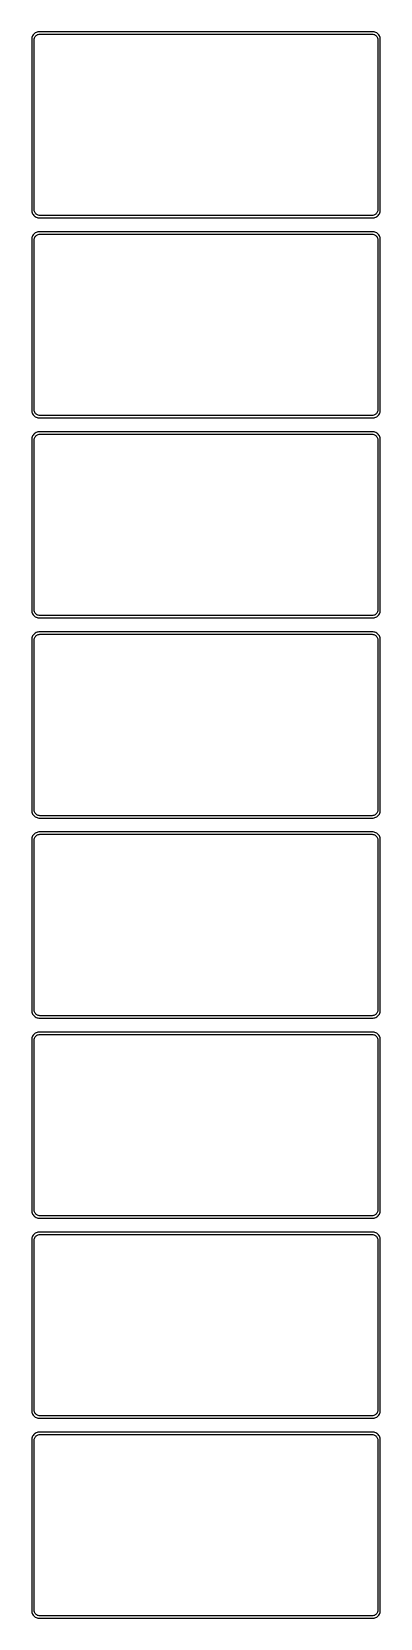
# Model space of a CAD drawing. Header units: metres. Extents: x -112 to 112, y 1875 to 3801.
# Drawn here: x -112 to 112, y 2778 to 3801 of the extents above; entities that cross this region are included whole.
import ezdxf

# ---------------------------------------------------------------- set-up
doc = ezdxf.new("R2010")
doc.units = ezdxf.units.M

msp = doc.modelspace()

# ---------------------------------------------------------------- linework, layer by layer
for p, q in [((-112.461, 3796.63), (-112.5, 3796)), ((-112.5, 3796), (-112.5, 3686)), ((-112.343, 3797.24), (-112.461, 3796.63)), ((-112.149, 3797.84), (-112.343, 3797.24)), ((-111.882, 3798.41), (-112.149, 3797.84)), ((-111.545, 3798.94), (-111.882, 3798.41)), ((-111.145, 3799.42), (-111.545, 3798.94)), ((-110.687, 3799.85), (-111.145, 3799.42)), ((-111, 3795.5), (-110.968, 3796)), ((-111, 3686.5), (-111, 3795.5)), ((-110.968, 3796), (-110.874, 3796.49)), ((-110.874, 3796.49), (-110.719, 3796.97)), ((-110.719, 3796.97), (-110.505, 3797.43)), ((-110.179, 3800.22), (-110.687, 3799.85)), ((-110.505, 3797.43), (-110.236, 3797.85)), ((-110.236, 3797.85), (-109.916, 3798.24)), ((-109.629, 3800.52), (-110.179, 3800.22)), ((-109.916, 3798.24), (-109.55, 3798.58)), ((-109.045, 3800.76), (-109.629, 3800.52)), ((-109.55, 3798.58), (-109.143, 3798.88)), ((-109.143, 3798.88), (-108.703, 3799.12)), ((-108.437, 3800.91), (-109.045, 3800.76)), ((-108.703, 3799.12), (-108.236, 3799.3)), ((-107.814, 3800.99), (-108.437, 3800.91)), ((-108.236, 3799.3), (-107.75, 3799.43)), ((107.814, 3800.99), (-107.814, 3800.99)), ((-107.75, 3799.43), (-107.251, 3799.49)), ((-107.251, 3799.49), (107.251, 3799.49)), ((107.251, 3799.49), (107.75, 3799.43)), ((107.75, 3799.43), (108.236, 3799.3)), ((108.437, 3800.91), (107.814, 3800.99)), ((108.236, 3799.3), (108.703, 3799.12)), ((109.045, 3800.76), (108.437, 3800.91)), ((108.703, 3799.12), (109.143, 3798.88)), ((109.629, 3800.52), (109.045, 3800.76)), ((109.143, 3798.88), (109.55, 3798.58)), ((109.55, 3798.58), (109.916, 3798.24)), ((110.179, 3800.22), (109.629, 3800.52)), ((109.916, 3798.24), (110.236, 3797.85)), ((110.687, 3799.85), (110.179, 3800.22)), ((110.236, 3797.85), (110.505, 3797.43)), ((110.505, 3797.43), (110.719, 3796.97)), ((111.145, 3799.42), (110.687, 3799.85)), ((110.719, 3796.97), (110.874, 3796.49)), ((110.874, 3796.49), (110.968, 3796)), ((110.968, 3796), (111, 3795.5)), ((111, 3795.5), (111, 3686.5)), ((111.545, 3798.94), (111.145, 3799.42)), ((111.882, 3798.41), (111.545, 3798.94)), ((112.149, 3797.84), (111.882, 3798.41)), ((112.343, 3797.24), (112.149, 3797.84)), ((112.461, 3796.63), (112.343, 3797.24)), ((112.5, 3796), (112.461, 3796.63)), ((112.5, 3686), (112.5, 3796)), ((-112.5, 3686), (-112.461, 3685.37)), ((-112.461, 3685.37), (-112.343, 3684.76)), ((-112.343, 3684.76), (-112.149, 3684.16)), ((-112.149, 3684.16), (-111.882, 3683.59)), ((-111.882, 3683.59), (-111.545, 3683.06)), ((-111.545, 3683.06), (-111.145, 3682.58)), ((-110.968, 3686), (-111, 3686.5)), ((-110.874, 3685.51), (-110.968, 3686)), ((-110.719, 3685.03), (-110.874, 3685.51)), ((-110.505, 3684.57), (-110.719, 3685.03)), ((-110.236, 3684.15), (-110.505, 3684.57)), ((-109.916, 3683.76), (-110.236, 3684.15)), ((-109.55, 3683.42), (-109.916, 3683.76)), ((-109.143, 3683.12), (-109.55, 3683.42)), ((-108.703, 3682.88), (-109.143, 3683.12)), ((-108.236, 3682.7), (-108.703, 3682.88)), ((108.703, 3682.88), (108.236, 3682.7)), ((109.143, 3683.12), (108.703, 3682.88)), ((109.55, 3683.42), (109.143, 3683.12)), ((109.916, 3683.76), (109.55, 3683.42)), ((110.236, 3684.15), (109.916, 3683.76)), ((110.505, 3684.57), (110.236, 3684.15)), ((110.719, 3685.03), (110.505, 3684.57)), ((110.874, 3685.51), (110.719, 3685.03)), ((110.968, 3686), (110.874, 3685.51)), ((111, 3686.5), (110.968, 3686)), ((111.145, 3682.58), (111.545, 3683.06)), ((111.545, 3683.06), (111.882, 3683.59)), ((111.882, 3683.59), (112.149, 3684.16)), ((112.149, 3684.16), (112.343, 3684.76)), ((112.343, 3684.76), (112.461, 3685.37)), ((112.461, 3685.37), (112.5, 3686)), ((-111.145, 3682.58), (-110.687, 3682.15)), ((-110.687, 3682.15), (-110.179, 3681.78)), ((-110.179, 3681.78), (-109.629, 3681.48)), ((-109.629, 3681.48), (-109.045, 3681.24)), ((-109.045, 3681.24), (-108.437, 3681.09)), ((-108.437, 3681.09), (-107.814, 3681.01)), ((-107.75, 3682.57), (-108.236, 3682.7)), ((-107.814, 3681.01), (107.814, 3681.01)), ((-107.251, 3682.51), (-107.75, 3682.57)), ((107.251, 3682.51), (-107.251, 3682.51)), ((107.75, 3682.57), (107.251, 3682.51)), ((108.236, 3682.7), (107.75, 3682.57)), ((107.814, 3681.01), (108.437, 3681.09)), ((108.437, 3681.09), (109.045, 3681.24)), ((109.045, 3681.24), (109.629, 3681.48)), ((109.629, 3681.48), (110.179, 3681.78)), ((110.179, 3681.78), (110.687, 3682.15)), ((110.687, 3682.15), (111.145, 3682.58)), ((-112.461, 3667.63), (-112.5, 3667)), ((-112.5, 3667), (-112.5, 3557)), ((-112.343, 3668.24), (-112.461, 3667.63)), ((-112.149, 3668.84), (-112.343, 3668.24)), ((-111.882, 3669.41), (-112.149, 3668.84)), ((-111.545, 3669.94), (-111.882, 3669.41)), ((-111.145, 3670.42), (-111.545, 3669.94)), ((-110.687, 3670.85), (-111.145, 3670.42)), ((-111, 3666.5), (-110.968, 3667)), ((-111, 3557.5), (-111, 3666.5)), ((-110.968, 3667), (-110.874, 3667.49)), ((-110.874, 3667.49), (-110.719, 3667.97)), ((-110.719, 3667.97), (-110.505, 3668.43)), ((-110.179, 3671.22), (-110.687, 3670.85)), ((-110.505, 3668.43), (-110.236, 3668.85)), ((-110.236, 3668.85), (-109.916, 3669.24)), ((-109.629, 3671.52), (-110.179, 3671.22)), ((-109.916, 3669.24), (-109.55, 3669.58)), ((-109.045, 3671.76), (-109.629, 3671.52)), ((-109.55, 3669.58), (-109.143, 3669.88)), ((-109.143, 3669.88), (-108.703, 3670.12)), ((-108.437, 3671.91), (-109.045, 3671.76)), ((-108.703, 3670.12), (-108.236, 3670.3)), ((-107.814, 3671.99), (-108.437, 3671.91)), ((-108.236, 3670.3), (-107.75, 3670.43)), ((107.814, 3671.99), (-107.814, 3671.99)), ((-107.75, 3670.43), (-107.251, 3670.49)), ((-107.251, 3670.49), (107.251, 3670.49)), ((107.251, 3670.49), (107.75, 3670.43)), ((107.75, 3670.43), (108.236, 3670.3)), ((108.437, 3671.91), (107.814, 3671.99)), ((108.236, 3670.3), (108.703, 3670.12)), ((109.045, 3671.76), (108.437, 3671.91)), ((108.703, 3670.12), (109.143, 3669.88)), ((109.629, 3671.52), (109.045, 3671.76)), ((109.143, 3669.88), (109.55, 3669.58)), ((109.55, 3669.58), (109.916, 3669.24)), ((110.179, 3671.22), (109.629, 3671.52)), ((109.916, 3669.24), (110.236, 3668.85)), ((110.687, 3670.85), (110.179, 3671.22)), ((110.236, 3668.85), (110.505, 3668.43)), ((110.505, 3668.43), (110.719, 3667.97)), ((111.145, 3670.42), (110.687, 3670.85)), ((110.719, 3667.97), (110.874, 3667.49)), ((110.874, 3667.49), (110.968, 3667)), ((110.968, 3667), (111, 3666.5)), ((111, 3666.5), (111, 3557.5)), ((111.545, 3669.94), (111.145, 3670.42)), ((111.882, 3669.41), (111.545, 3669.94)), ((112.149, 3668.84), (111.882, 3669.41)), ((112.343, 3668.24), (112.149, 3668.84)), ((112.461, 3667.63), (112.343, 3668.24)), ((112.5, 3667), (112.461, 3667.63)), ((112.5, 3557), (112.5, 3667)), ((-112.5, 3557), (-112.461, 3556.37)), ((-112.461, 3556.37), (-112.343, 3555.76)), ((-112.343, 3555.76), (-112.149, 3555.16)), ((-112.149, 3555.16), (-111.882, 3554.59)), ((-111.882, 3554.59), (-111.545, 3554.06)), ((-111.545, 3554.06), (-111.145, 3553.58)), ((-111.145, 3553.58), (-110.687, 3553.15)), ((-110.968, 3557), (-111, 3557.5)), ((-110.874, 3556.51), (-110.968, 3557)), ((-110.719, 3556.03), (-110.874, 3556.51)), ((-110.505, 3555.57), (-110.719, 3556.03)), ((-110.687, 3553.15), (-110.179, 3552.78)), ((-110.236, 3555.15), (-110.505, 3555.57)), ((-109.916, 3554.76), (-110.236, 3555.15)), ((-110.179, 3552.78), (-109.629, 3552.48)), ((-109.55, 3554.42), (-109.916, 3554.76)), ((-109.629, 3552.48), (-109.045, 3552.24)), ((-109.143, 3554.12), (-109.55, 3554.42)), ((-108.703, 3553.88), (-109.143, 3554.12)), ((-109.045, 3552.24), (-108.437, 3552.09)), ((-108.236, 3553.7), (-108.703, 3553.88)), ((-108.437, 3552.09), (-107.814, 3552.01)), ((-107.75, 3553.57), (-108.236, 3553.7)), ((-107.814, 3552.01), (107.814, 3552.01)), ((-107.251, 3553.51), (-107.75, 3553.57)), ((107.251, 3553.51), (-107.251, 3553.51)), ((107.75, 3553.57), (107.251, 3553.51)), ((108.236, 3553.7), (107.75, 3553.57)), ((107.814, 3552.01), (108.437, 3552.09)), ((108.703, 3553.88), (108.236, 3553.7)), ((108.437, 3552.09), (109.045, 3552.24)), ((109.143, 3554.12), (108.703, 3553.88)), ((109.045, 3552.24), (109.629, 3552.48)), ((109.55, 3554.42), (109.143, 3554.12)), ((109.916, 3554.76), (109.55, 3554.42)), ((109.629, 3552.48), (110.179, 3552.78)), ((110.236, 3555.15), (109.916, 3554.76)), ((110.179, 3552.78), (110.687, 3553.15)), ((110.505, 3555.57), (110.236, 3555.15)), ((110.719, 3556.03), (110.505, 3555.57)), ((110.687, 3553.15), (111.145, 3553.58)), ((110.874, 3556.51), (110.719, 3556.03)), ((110.968, 3557), (110.874, 3556.51)), ((111, 3557.5), (110.968, 3557)), ((111.145, 3553.58), (111.545, 3554.06)), ((111.545, 3554.06), (111.882, 3554.59)), ((111.882, 3554.59), (112.149, 3555.16)), ((112.149, 3555.16), (112.343, 3555.76)), ((112.343, 3555.76), (112.461, 3556.37)), ((112.461, 3556.37), (112.5, 3557)), ((-112.149, 3539.84), (-112.343, 3539.24)), ((-111.882, 3540.41), (-112.149, 3539.84)), ((-111.545, 3540.94), (-111.882, 3540.41)), ((-111.145, 3541.42), (-111.545, 3540.94)), ((-110.687, 3541.85), (-111.145, 3541.42)), ((-110.179, 3542.22), (-110.687, 3541.85)), ((-110.505, 3539.43), (-110.236, 3539.85)), ((-110.236, 3539.85), (-109.916, 3540.24)), ((-109.629, 3542.52), (-110.179, 3542.22)), ((-109.916, 3540.24), (-109.55, 3540.58)), ((-109.045, 3542.76), (-109.629, 3542.52)), ((-109.55, 3540.58), (-109.143, 3540.88)), ((-109.143, 3540.88), (-108.703, 3541.12)), ((-108.437, 3542.91), (-109.045, 3542.76)), ((-108.703, 3541.12), (-108.236, 3541.3)), ((-107.814, 3542.99), (-108.437, 3542.91)), ((-108.236, 3541.3), (-107.75, 3541.43)), ((107.814, 3542.99), (-107.814, 3542.99)), ((-107.75, 3541.43), (-107.251, 3541.49)), ((-107.251, 3541.49), (107.251, 3541.49)), ((107.251, 3541.49), (107.75, 3541.43)), ((107.75, 3541.43), (108.236, 3541.3)), ((108.437, 3542.91), (107.814, 3542.99)), ((108.236, 3541.3), (108.703, 3541.12)), ((109.045, 3542.76), (108.437, 3542.91)), ((108.703, 3541.12), (109.143, 3540.88)), ((109.629, 3542.52), (109.045, 3542.76)), ((109.143, 3540.88), (109.55, 3540.58)), ((109.55, 3540.58), (109.916, 3540.24)), ((110.179, 3542.22), (109.629, 3542.52)), ((109.916, 3540.24), (110.236, 3539.85)), ((110.687, 3541.85), (110.179, 3542.22)), ((110.236, 3539.85), (110.505, 3539.43)), ((111.145, 3541.42), (110.687, 3541.85)), ((111.545, 3540.94), (111.145, 3541.42)), ((111.882, 3540.41), (111.545, 3540.94)), ((112.149, 3539.84), (111.882, 3540.41)), ((112.343, 3539.24), (112.149, 3539.84)), ((-112.461, 3538.63), (-112.5, 3538)), ((-112.5, 3538), (-112.5, 3428)), ((-112.343, 3539.24), (-112.461, 3538.63)), ((-111, 3537.5), (-110.968, 3538)), ((-111, 3428.5), (-111, 3537.5)), ((-110.968, 3538), (-110.874, 3538.49)), ((-110.874, 3538.49), (-110.719, 3538.97)), ((-110.719, 3538.97), (-110.505, 3539.43)), ((110.505, 3539.43), (110.719, 3538.97)), ((110.719, 3538.97), (110.874, 3538.49)), ((110.874, 3538.49), (110.968, 3538)), ((110.968, 3538), (111, 3537.5)), ((111, 3537.5), (111, 3428.5)), ((112.461, 3538.63), (112.343, 3539.24)), ((112.5, 3538), (112.461, 3538.63)), ((112.5, 3428), (112.5, 3538)), ((-112.5, 3428), (-112.461, 3427.37)), ((-112.461, 3427.37), (-112.343, 3426.76)), ((-110.968, 3428), (-111, 3428.5)), ((-110.874, 3427.51), (-110.968, 3428)), ((-110.719, 3427.03), (-110.874, 3427.51)), ((-110.505, 3426.57), (-110.719, 3427.03)), ((110.719, 3427.03), (110.505, 3426.57)), ((110.874, 3427.51), (110.719, 3427.03)), ((110.968, 3428), (110.874, 3427.51)), ((111, 3428.5), (110.968, 3428)), ((112.343, 3426.76), (112.461, 3427.37)), ((112.461, 3427.37), (112.5, 3428)), ((-112.343, 3426.76), (-112.149, 3426.16)), ((-112.149, 3426.16), (-111.882, 3425.59)), ((-111.882, 3425.59), (-111.545, 3425.06)), ((-111.545, 3425.06), (-111.145, 3424.58)), ((-111.145, 3424.58), (-110.687, 3424.15)), ((-110.687, 3424.15), (-110.179, 3423.78)), ((-110.236, 3426.15), (-110.505, 3426.57)), ((-109.916, 3425.76), (-110.236, 3426.15)), ((-110.179, 3423.78), (-109.629, 3423.48)), ((-109.55, 3425.42), (-109.916, 3425.76)), ((-109.629, 3423.48), (-109.045, 3423.24)), ((-109.143, 3425.12), (-109.55, 3425.42)), ((-108.703, 3424.88), (-109.143, 3425.12)), ((-109.045, 3423.24), (-108.437, 3423.09)), ((-108.236, 3424.7), (-108.703, 3424.88)), ((-108.437, 3423.09), (-107.814, 3423.01)), ((-107.75, 3424.57), (-108.236, 3424.7)), ((-107.814, 3423.01), (107.814, 3423.01)), ((-107.251, 3424.51), (-107.75, 3424.57)), ((107.251, 3424.51), (-107.251, 3424.51)), ((107.75, 3424.57), (107.251, 3424.51)), ((108.236, 3424.7), (107.75, 3424.57)), ((107.814, 3423.01), (108.437, 3423.09)), ((108.703, 3424.88), (108.236, 3424.7)), ((108.437, 3423.09), (109.045, 3423.24)), ((109.143, 3425.12), (108.703, 3424.88)), ((109.045, 3423.24), (109.629, 3423.48)), ((109.55, 3425.42), (109.143, 3425.12)), ((109.916, 3425.76), (109.55, 3425.42)), ((109.629, 3423.48), (110.179, 3423.78)), ((110.236, 3426.15), (109.916, 3425.76)), ((110.179, 3423.78), (110.687, 3424.15)), ((110.505, 3426.57), (110.236, 3426.15)), ((110.687, 3424.15), (111.145, 3424.58)), ((111.145, 3424.58), (111.545, 3425.06)), ((111.545, 3425.06), (111.882, 3425.59)), ((111.882, 3425.59), (112.149, 3426.16)), ((112.149, 3426.16), (112.343, 3426.76)), ((-112.461, 3409.63), (-112.5, 3409)), ((-112.5, 3409), (-112.5, 3299)), ((-112.343, 3410.24), (-112.461, 3409.63)), ((-112.149, 3410.84), (-112.343, 3410.24)), ((-111.882, 3411.41), (-112.149, 3410.84)), ((-111.545, 3411.94), (-111.882, 3411.41)), ((-111.145, 3412.42), (-111.545, 3411.94)), ((-110.687, 3412.85), (-111.145, 3412.42)), ((-111, 3408.5), (-110.968, 3409)), ((-111, 3299.5), (-111, 3408.5)), ((-110.968, 3409), (-110.874, 3409.49)), ((-110.874, 3409.49), (-110.719, 3409.97)), ((-110.719, 3409.97), (-110.505, 3410.43)), ((-110.179, 3413.22), (-110.687, 3412.85)), ((-110.505, 3410.43), (-110.236, 3410.85)), ((-110.236, 3410.85), (-109.916, 3411.24)), ((-109.629, 3413.52), (-110.179, 3413.22)), ((-109.916, 3411.24), (-109.55, 3411.58)), ((-109.045, 3413.76), (-109.629, 3413.52)), ((-109.55, 3411.58), (-109.143, 3411.88)), ((-109.143, 3411.88), (-108.703, 3412.12)), ((-108.437, 3413.91), (-109.045, 3413.76)), ((-108.703, 3412.12), (-108.236, 3412.3)), ((-107.814, 3413.99), (-108.437, 3413.91)), ((-108.236, 3412.3), (-107.75, 3412.43)), ((107.814, 3413.99), (-107.814, 3413.99)), ((-107.75, 3412.43), (-107.251, 3412.49)), ((-107.251, 3412.49), (107.251, 3412.49)), ((107.251, 3412.49), (107.75, 3412.43)), ((107.75, 3412.43), (108.236, 3412.3)), ((108.437, 3413.91), (107.814, 3413.99)), ((108.236, 3412.3), (108.703, 3412.12)), ((109.045, 3413.76), (108.437, 3413.91)), ((108.703, 3412.12), (109.143, 3411.88)), ((109.629, 3413.52), (109.045, 3413.76)), ((109.143, 3411.88), (109.55, 3411.58)), ((109.55, 3411.58), (109.916, 3411.24)), ((110.179, 3413.22), (109.629, 3413.52)), ((109.916, 3411.24), (110.236, 3410.85)), ((110.687, 3412.85), (110.179, 3413.22)), ((110.236, 3410.85), (110.505, 3410.43)), ((110.505, 3410.43), (110.719, 3409.97)), ((111.145, 3412.42), (110.687, 3412.85)), ((110.719, 3409.97), (110.874, 3409.49)), ((110.874, 3409.49), (110.968, 3409)), ((110.968, 3409), (111, 3408.5)), ((111, 3408.5), (111, 3299.5)), ((111.545, 3411.94), (111.145, 3412.42)), ((111.882, 3411.41), (111.545, 3411.94)), ((112.149, 3410.84), (111.882, 3411.41)), ((112.343, 3410.24), (112.149, 3410.84)), ((112.461, 3409.63), (112.343, 3410.24)), ((112.5, 3409), (112.461, 3409.63)), ((112.5, 3299), (112.5, 3409)), ((-112.5, 3299), (-112.461, 3298.37)), ((-112.461, 3298.37), (-112.343, 3297.76)), ((-112.343, 3297.76), (-112.149, 3297.16)), ((-112.149, 3297.16), (-111.882, 3296.59)), ((-111.882, 3296.59), (-111.545, 3296.06)), ((-111.545, 3296.06), (-111.145, 3295.58)), ((-111.145, 3295.58), (-110.687, 3295.15)), ((-110.968, 3299), (-111, 3299.5)), ((-110.874, 3298.51), (-110.968, 3299)), ((-110.719, 3298.03), (-110.874, 3298.51)), ((-110.505, 3297.57), (-110.719, 3298.03)), ((-110.687, 3295.15), (-110.179, 3294.78)), ((-110.236, 3297.15), (-110.505, 3297.57)), ((-109.916, 3296.76), (-110.236, 3297.15)), ((-110.179, 3294.78), (-109.629, 3294.48)), ((-109.55, 3296.42), (-109.916, 3296.76)), ((-109.629, 3294.48), (-109.045, 3294.24)), ((-109.143, 3296.12), (-109.55, 3296.42)), ((-108.703, 3295.88), (-109.143, 3296.12)), ((-109.045, 3294.24), (-108.437, 3294.09)), ((-108.236, 3295.7), (-108.703, 3295.88)), ((-108.437, 3294.09), (-107.814, 3294.01)), ((-107.75, 3295.57), (-108.236, 3295.7)), ((-107.814, 3294.01), (107.814, 3294.01)), ((-107.251, 3295.51), (-107.75, 3295.57)), ((107.251, 3295.51), (-107.251, 3295.51)), ((107.75, 3295.57), (107.251, 3295.51)), ((108.236, 3295.7), (107.75, 3295.57)), ((107.814, 3294.01), (108.437, 3294.09)), ((108.703, 3295.88), (108.236, 3295.7)), ((108.437, 3294.09), (109.045, 3294.24)), ((109.143, 3296.12), (108.703, 3295.88)), ((109.045, 3294.24), (109.629, 3294.48)), ((109.55, 3296.42), (109.143, 3296.12)), ((109.916, 3296.76), (109.55, 3296.42)), ((109.629, 3294.48), (110.179, 3294.78)), ((110.236, 3297.15), (109.916, 3296.76)), ((110.179, 3294.78), (110.687, 3295.15)), ((110.505, 3297.57), (110.236, 3297.15)), ((110.719, 3298.03), (110.505, 3297.57)), ((110.687, 3295.15), (111.145, 3295.58)), ((110.874, 3298.51), (110.719, 3298.03)), ((110.968, 3299), (110.874, 3298.51)), ((111, 3299.5), (110.968, 3299)), ((111.145, 3295.58), (111.545, 3296.06)), ((111.545, 3296.06), (111.882, 3296.59)), ((111.882, 3296.59), (112.149, 3297.16)), ((112.149, 3297.16), (112.343, 3297.76)), ((112.343, 3297.76), (112.461, 3298.37)), ((112.461, 3298.37), (112.5, 3299)), ((-110.687, 3283.85), (-111.145, 3283.42)), ((-110.179, 3284.22), (-110.687, 3283.85)), ((-109.629, 3284.52), (-110.179, 3284.22)), ((-109.045, 3284.76), (-109.629, 3284.52)), ((-108.437, 3284.91), (-109.045, 3284.76)), ((-107.814, 3284.99), (-108.437, 3284.91)), ((107.814, 3284.99), (-107.814, 3284.99)), ((108.437, 3284.91), (107.814, 3284.99)), ((109.045, 3284.76), (108.437, 3284.91)), ((109.629, 3284.52), (109.045, 3284.76)), ((110.179, 3284.22), (109.629, 3284.52)), ((110.687, 3283.85), (110.179, 3284.22)), ((111.145, 3283.42), (110.687, 3283.85)), ((-112.461, 3280.63), (-112.5, 3280)), ((-112.5, 3280), (-112.5, 3170)), ((-112.343, 3281.24), (-112.461, 3280.63)), ((-112.149, 3281.84), (-112.343, 3281.24)), ((-111.882, 3282.41), (-112.149, 3281.84)), ((-111.545, 3282.94), (-111.882, 3282.41)), ((-111.145, 3283.42), (-111.545, 3282.94)), ((-111, 3279.5), (-110.968, 3280)), ((-111, 3170.5), (-111, 3279.5)), ((-110.968, 3280), (-110.874, 3280.49)), ((-110.874, 3280.49), (-110.719, 3280.97)), ((-110.719, 3280.97), (-110.505, 3281.43)), ((-110.505, 3281.43), (-110.236, 3281.85)), ((-110.236, 3281.85), (-109.916, 3282.24)), ((-109.916, 3282.24), (-109.55, 3282.58)), ((-109.55, 3282.58), (-109.143, 3282.88)), ((-109.143, 3282.88), (-108.703, 3283.12)), ((-108.703, 3283.12), (-108.236, 3283.3)), ((-108.236, 3283.3), (-107.75, 3283.43)), ((-107.75, 3283.43), (-107.251, 3283.49)), ((-107.251, 3283.49), (107.251, 3283.49)), ((107.251, 3283.49), (107.75, 3283.43)), ((107.75, 3283.43), (108.236, 3283.3)), ((108.236, 3283.3), (108.703, 3283.12)), ((108.703, 3283.12), (109.143, 3282.88)), ((109.143, 3282.88), (109.55, 3282.58)), ((109.55, 3282.58), (109.916, 3282.24)), ((109.916, 3282.24), (110.236, 3281.85)), ((110.236, 3281.85), (110.505, 3281.43)), ((110.505, 3281.43), (110.719, 3280.97)), ((110.719, 3280.97), (110.874, 3280.49)), ((110.874, 3280.49), (110.968, 3280)), ((110.968, 3280), (111, 3279.5)), ((111, 3279.5), (111, 3170.5)), ((111.545, 3282.94), (111.145, 3283.42)), ((111.882, 3282.41), (111.545, 3282.94)), ((112.149, 3281.84), (111.882, 3282.41)), ((112.343, 3281.24), (112.149, 3281.84)), ((112.461, 3280.63), (112.343, 3281.24)), ((112.5, 3280), (112.461, 3280.63)), ((112.5, 3170), (112.5, 3280)), ((-112.5, 3170), (-112.461, 3169.37)), ((-112.461, 3169.37), (-112.343, 3168.76)), ((-112.343, 3168.76), (-112.149, 3168.16)), ((-112.149, 3168.16), (-111.882, 3167.59)), ((-111.882, 3167.59), (-111.545, 3167.06)), ((-111.545, 3167.06), (-111.145, 3166.58)), ((-111.145, 3166.58), (-110.687, 3166.15)), ((-110.968, 3170), (-111, 3170.5)), ((-110.874, 3169.51), (-110.968, 3170)), ((-110.719, 3169.03), (-110.874, 3169.51)), ((-110.505, 3168.57), (-110.719, 3169.03)), ((-110.687, 3166.15), (-110.179, 3165.78)), ((-110.236, 3168.15), (-110.505, 3168.57)), ((-109.916, 3167.76), (-110.236, 3168.15)), ((-110.179, 3165.78), (-109.629, 3165.48)), ((-109.55, 3167.42), (-109.916, 3167.76)), ((-109.629, 3165.48), (-109.045, 3165.24)), ((-109.143, 3167.12), (-109.55, 3167.42)), ((-108.703, 3166.88), (-109.143, 3167.12)), ((-109.045, 3165.24), (-108.437, 3165.09)), ((-108.236, 3166.7), (-108.703, 3166.88)), ((-108.437, 3165.09), (-107.814, 3165.01)), ((-107.75, 3166.57), (-108.236, 3166.7)), ((-107.814, 3165.01), (107.814, 3165.01)), ((-107.251, 3166.51), (-107.75, 3166.57)), ((107.251, 3166.51), (-107.251, 3166.51)), ((107.75, 3166.57), (107.251, 3166.51)), ((108.236, 3166.7), (107.75, 3166.57)), ((107.814, 3165.01), (108.437, 3165.09)), ((108.703, 3166.88), (108.236, 3166.7)), ((108.437, 3165.09), (109.045, 3165.24)), ((109.143, 3167.12), (108.703, 3166.88)), ((109.045, 3165.24), (109.629, 3165.48)), ((109.55, 3167.42), (109.143, 3167.12)), ((109.916, 3167.76), (109.55, 3167.42)), ((109.629, 3165.48), (110.179, 3165.78)), ((110.236, 3168.15), (109.916, 3167.76)), ((110.179, 3165.78), (110.687, 3166.15)), ((110.505, 3168.57), (110.236, 3168.15)), ((110.719, 3169.03), (110.505, 3168.57)), ((110.687, 3166.15), (111.145, 3166.58)), ((110.874, 3169.51), (110.719, 3169.03)), ((110.968, 3170), (110.874, 3169.51)), ((111, 3170.5), (110.968, 3170)), ((111.145, 3166.58), (111.545, 3167.06)), ((111.545, 3167.06), (111.882, 3167.59)), ((111.882, 3167.59), (112.149, 3168.16)), ((112.149, 3168.16), (112.343, 3168.76)), ((112.343, 3168.76), (112.461, 3169.37)), ((112.461, 3169.37), (112.5, 3170)), ((-112.461, 3151.63), (-112.5, 3151)), ((-112.5, 3151), (-112.5, 3041)), ((-112.343, 3152.24), (-112.461, 3151.63)), ((-112.149, 3152.84), (-112.343, 3152.24)), ((-111.882, 3153.41), (-112.149, 3152.84)), ((-111.545, 3153.94), (-111.882, 3153.41)), ((-111.145, 3154.42), (-111.545, 3153.94)), ((-110.687, 3154.85), (-111.145, 3154.42)), ((-111, 3150.5), (-110.968, 3151)), ((-110.968, 3151), (-110.874, 3151.49)), ((-110.874, 3151.49), (-110.719, 3151.97)), ((-110.719, 3151.97), (-110.505, 3152.43)), ((-110.179, 3155.22), (-110.687, 3154.85)), ((-110.505, 3152.43), (-110.236, 3152.85)), ((-110.236, 3152.85), (-109.916, 3153.24)), ((-109.629, 3155.52), (-110.179, 3155.22)), ((-109.916, 3153.24), (-109.55, 3153.58)), ((-109.045, 3155.76), (-109.629, 3155.52)), ((-109.55, 3153.58), (-109.143, 3153.88)), ((-109.143, 3153.88), (-108.703, 3154.12)), ((-108.437, 3155.91), (-109.045, 3155.76)), ((-108.703, 3154.12), (-108.236, 3154.3)), ((-107.814, 3155.99), (-108.437, 3155.91)), ((-108.236, 3154.3), (-107.75, 3154.43)), ((107.814, 3155.99), (-107.814, 3155.99)), ((-107.75, 3154.43), (-107.251, 3154.49)), ((-107.251, 3154.49), (107.251, 3154.49)), ((107.251, 3154.49), (107.75, 3154.43)), ((107.75, 3154.43), (108.236, 3154.3)), ((108.437, 3155.91), (107.814, 3155.99)), ((108.236, 3154.3), (108.703, 3154.12)), ((109.045, 3155.76), (108.437, 3155.91)), ((108.703, 3154.12), (109.143, 3153.88)), ((109.629, 3155.52), (109.045, 3155.76)), ((109.143, 3153.88), (109.55, 3153.58)), ((109.55, 3153.58), (109.916, 3153.24)), ((110.179, 3155.22), (109.629, 3155.52)), ((109.916, 3153.24), (110.236, 3152.85)), ((110.687, 3154.85), (110.179, 3155.22)), ((110.236, 3152.85), (110.505, 3152.43)), ((110.505, 3152.43), (110.719, 3151.97)), ((111.145, 3154.42), (110.687, 3154.85)), ((110.719, 3151.97), (110.874, 3151.49)), ((110.874, 3151.49), (110.968, 3151)), ((110.968, 3151), (111, 3150.5)), ((111.545, 3153.94), (111.145, 3154.42)), ((111.882, 3153.41), (111.545, 3153.94)), ((112.149, 3152.84), (111.882, 3153.41)), ((112.343, 3152.24), (112.149, 3152.84)), ((112.461, 3151.63), (112.343, 3152.24)), ((112.5, 3151), (112.461, 3151.63)), ((112.5, 3041), (112.5, 3151)), ((-111, 3041.5), (-111, 3150.5)), ((111, 3150.5), (111, 3041.5)), ((-112.5, 3041), (-112.461, 3040.37)), ((-112.461, 3040.37), (-112.343, 3039.76)), ((-112.343, 3039.76), (-112.149, 3039.16)), ((-112.149, 3039.16), (-111.882, 3038.59)), ((-111.882, 3038.59), (-111.545, 3038.06)), ((-110.968, 3041), (-111, 3041.5)), ((-110.874, 3040.51), (-110.968, 3041)), ((-110.719, 3040.03), (-110.874, 3040.51)), ((-110.505, 3039.57), (-110.719, 3040.03)), ((-110.236, 3039.15), (-110.505, 3039.57)), ((-109.916, 3038.76), (-110.236, 3039.15)), ((-109.55, 3038.42), (-109.916, 3038.76)), ((-109.143, 3038.12), (-109.55, 3038.42)), ((109.55, 3038.42), (109.143, 3038.12)), ((109.916, 3038.76), (109.55, 3038.42)), ((110.236, 3039.15), (109.916, 3038.76)), ((110.505, 3039.57), (110.236, 3039.15)), ((110.719, 3040.03), (110.505, 3039.57)), ((110.874, 3040.51), (110.719, 3040.03)), ((110.968, 3041), (110.874, 3040.51)), ((111, 3041.5), (110.968, 3041)), ((111.545, 3038.06), (111.882, 3038.59)), ((111.882, 3038.59), (112.149, 3039.16)), ((112.149, 3039.16), (112.343, 3039.76)), ((112.343, 3039.76), (112.461, 3040.37)), ((112.461, 3040.37), (112.5, 3041)), ((-111.545, 3038.06), (-111.145, 3037.58)), ((-111.145, 3037.58), (-110.687, 3037.15)), ((-110.687, 3037.15), (-110.179, 3036.78)), ((-110.179, 3036.78), (-109.629, 3036.48)), ((-109.629, 3036.48), (-109.045, 3036.24)), ((-108.703, 3037.88), (-109.143, 3038.12)), ((-109.045, 3036.24), (-108.437, 3036.09)), ((-108.236, 3037.7), (-108.703, 3037.88)), ((-108.437, 3036.09), (-107.814, 3036.01)), ((-107.75, 3037.57), (-108.236, 3037.7)), ((-107.814, 3036.01), (107.814, 3036.01)), ((-107.251, 3037.51), (-107.75, 3037.57)), ((107.251, 3037.51), (-107.251, 3037.51)), ((107.75, 3037.57), (107.251, 3037.51)), ((108.236, 3037.7), (107.75, 3037.57)), ((107.814, 3036.01), (108.437, 3036.09)), ((108.703, 3037.88), (108.236, 3037.7)), ((108.437, 3036.09), (109.045, 3036.24)), ((109.143, 3038.12), (108.703, 3037.88)), ((109.045, 3036.24), (109.629, 3036.48)), ((109.629, 3036.48), (110.179, 3036.78)), ((110.179, 3036.78), (110.687, 3037.15)), ((110.687, 3037.15), (111.145, 3037.58)), ((111.145, 3037.58), (111.545, 3038.06)), ((-112.461, 3022.63), (-112.5, 3022)), ((-112.5, 3022), (-112.5, 2912)), ((-112.343, 3023.24), (-112.461, 3022.63)), ((-112.149, 3023.84), (-112.343, 3023.24)), ((-111.882, 3024.41), (-112.149, 3023.84)), ((-111.545, 3024.94), (-111.882, 3024.41)), ((-111.145, 3025.42), (-111.545, 3024.94)), ((-110.687, 3025.85), (-111.145, 3025.42)), ((-111, 3021.5), (-110.968, 3022)), ((-111, 2912.5), (-111, 3021.5)), ((-110.968, 3022), (-110.874, 3022.49)), ((-110.874, 3022.49), (-110.719, 3022.97)), ((-110.719, 3022.97), (-110.505, 3023.43)), ((-110.179, 3026.22), (-110.687, 3025.85)), ((-110.505, 3023.43), (-110.236, 3023.85)), ((-110.236, 3023.85), (-109.916, 3024.24)), ((-109.629, 3026.52), (-110.179, 3026.22)), ((-109.916, 3024.24), (-109.55, 3024.58)), ((-109.045, 3026.76), (-109.629, 3026.52)), ((-109.55, 3024.58), (-109.143, 3024.88)), ((-109.143, 3024.88), (-108.703, 3025.12)), ((-108.437, 3026.91), (-109.045, 3026.76)), ((-108.703, 3025.12), (-108.236, 3025.3)), ((-107.814, 3026.99), (-108.437, 3026.91)), ((-108.236, 3025.3), (-107.75, 3025.43)), ((107.814, 3026.99), (-107.814, 3026.99)), ((-107.75, 3025.43), (-107.251, 3025.49)), ((-107.251, 3025.49), (107.251, 3025.49)), ((107.251, 3025.49), (107.75, 3025.43)), ((107.75, 3025.43), (108.236, 3025.3)), ((108.437, 3026.91), (107.814, 3026.99)), ((108.236, 3025.3), (108.703, 3025.12)), ((109.045, 3026.76), (108.437, 3026.91)), ((108.703, 3025.12), (109.143, 3024.88)), ((109.629, 3026.52), (109.045, 3026.76)), ((109.143, 3024.88), (109.55, 3024.58)), ((109.55, 3024.58), (109.916, 3024.24)), ((110.179, 3026.22), (109.629, 3026.52)), ((109.916, 3024.24), (110.236, 3023.85)), ((110.687, 3025.85), (110.179, 3026.22)), ((110.236, 3023.85), (110.505, 3023.43)), ((110.505, 3023.43), (110.719, 3022.97)), ((111.145, 3025.42), (110.687, 3025.85)), ((110.719, 3022.97), (110.874, 3022.49)), ((110.874, 3022.49), (110.968, 3022)), ((110.968, 3022), (111, 3021.5)), ((111, 3021.5), (111, 2912.5)), ((111.545, 3024.94), (111.145, 3025.42)), ((111.882, 3024.41), (111.545, 3024.94)), ((112.149, 3023.84), (111.882, 3024.41)), ((112.343, 3023.24), (112.149, 3023.84)), ((112.461, 3022.63), (112.343, 3023.24)), ((112.5, 3022), (112.461, 3022.63)), ((112.5, 2912), (112.5, 3022)), ((-112.5, 2912), (-112.461, 2911.37)), ((-112.461, 2911.37), (-112.343, 2910.76)), ((-112.343, 2910.76), (-112.149, 2910.16)), ((-112.149, 2910.16), (-111.882, 2909.59)), ((-111.882, 2909.59), (-111.545, 2909.06)), ((-111.545, 2909.06), (-111.145, 2908.58)), ((-111.145, 2908.58), (-110.687, 2908.15)), ((-110.968, 2912), (-111, 2912.5)), ((-110.874, 2911.51), (-110.968, 2912)), ((-110.719, 2911.03), (-110.874, 2911.51)), ((-110.505, 2910.57), (-110.719, 2911.03)), ((-110.687, 2908.15), (-110.179, 2907.78)), ((-110.236, 2910.15), (-110.505, 2910.57)), ((-109.916, 2909.76), (-110.236, 2910.15)), ((-110.179, 2907.78), (-109.629, 2907.48)), ((-109.55, 2909.42), (-109.916, 2909.76)), ((-109.629, 2907.48), (-109.045, 2907.24)), ((-109.143, 2909.12), (-109.55, 2909.42)), ((-108.703, 2908.88), (-109.143, 2909.12)), ((-109.045, 2907.24), (-108.437, 2907.09)), ((-108.236, 2908.7), (-108.703, 2908.88)), ((-108.437, 2907.09), (-107.814, 2907.01)), ((-107.75, 2908.57), (-108.236, 2908.7)), ((-107.814, 2907.01), (107.814, 2907.01)), ((-107.251, 2908.51), (-107.75, 2908.57)), ((107.251, 2908.51), (-107.251, 2908.51)), ((107.75, 2908.57), (107.251, 2908.51)), ((108.236, 2908.7), (107.75, 2908.57)), ((107.814, 2907.01), (108.437, 2907.09)), ((108.703, 2908.88), (108.236, 2908.7)), ((108.437, 2907.09), (109.045, 2907.24)), ((109.143, 2909.12), (108.703, 2908.88)), ((109.045, 2907.24), (109.629, 2907.48)), ((109.55, 2909.42), (109.143, 2909.12)), ((109.916, 2909.76), (109.55, 2909.42)), ((109.629, 2907.48), (110.179, 2907.78)), ((110.236, 2910.15), (109.916, 2909.76)), ((110.179, 2907.78), (110.687, 2908.15)), ((110.505, 2910.57), (110.236, 2910.15)), ((110.719, 2911.03), (110.505, 2910.57)), ((110.687, 2908.15), (111.145, 2908.58)), ((110.874, 2911.51), (110.719, 2911.03)), ((110.968, 2912), (110.874, 2911.51)), ((111, 2912.5), (110.968, 2912)), ((111.145, 2908.58), (111.545, 2909.06)), ((111.545, 2909.06), (111.882, 2909.59)), ((111.882, 2909.59), (112.149, 2910.16)), ((112.149, 2910.16), (112.343, 2910.76)), ((112.343, 2910.76), (112.461, 2911.37)), ((112.461, 2911.37), (112.5, 2912)), ((-111.882, 2895.41), (-112.149, 2894.84)), ((-111.545, 2895.94), (-111.882, 2895.41)), ((-111.145, 2896.42), (-111.545, 2895.94)), ((-110.687, 2896.85), (-111.145, 2896.42)), ((-110.179, 2897.22), (-110.687, 2896.85)), ((-110.236, 2894.85), (-109.916, 2895.24)), ((-109.629, 2897.52), (-110.179, 2897.22)), ((-109.916, 2895.24), (-109.55, 2895.58)), ((-109.045, 2897.76), (-109.629, 2897.52)), ((-109.55, 2895.58), (-109.143, 2895.88)), ((-109.143, 2895.88), (-108.703, 2896.12)), ((-108.437, 2897.91), (-109.045, 2897.76)), ((-108.703, 2896.12), (-108.236, 2896.3)), ((-107.814, 2897.99), (-108.437, 2897.91)), ((-108.236, 2896.3), (-107.75, 2896.43)), ((107.814, 2897.99), (-107.814, 2897.99)), ((-107.75, 2896.43), (-107.251, 2896.49)), ((-107.251, 2896.49), (107.251, 2896.49)), ((107.251, 2896.49), (107.75, 2896.43)), ((107.75, 2896.43), (108.236, 2896.3)), ((108.437, 2897.91), (107.814, 2897.99)), ((108.236, 2896.3), (108.703, 2896.12)), ((109.045, 2897.76), (108.437, 2897.91)), ((108.703, 2896.12), (109.143, 2895.88)), ((109.629, 2897.52), (109.045, 2897.76)), ((109.143, 2895.88), (109.55, 2895.58)), ((109.55, 2895.58), (109.916, 2895.24)), ((110.179, 2897.22), (109.629, 2897.52)), ((109.916, 2895.24), (110.236, 2894.85)), ((110.687, 2896.85), (110.179, 2897.22)), ((111.145, 2896.42), (110.687, 2896.85)), ((111.545, 2895.94), (111.145, 2896.42)), ((111.882, 2895.41), (111.545, 2895.94)), ((112.149, 2894.84), (111.882, 2895.41)), ((-112.461, 2893.63), (-112.5, 2893)), ((-112.5, 2893), (-112.5, 2783)), ((-112.343, 2894.24), (-112.461, 2893.63)), ((-112.149, 2894.84), (-112.343, 2894.24)), ((-111, 2892.5), (-110.968, 2893)), ((-111, 2783.5), (-111, 2892.5)), ((-110.968, 2893), (-110.874, 2893.49)), ((-110.874, 2893.49), (-110.719, 2893.97)), ((-110.719, 2893.97), (-110.505, 2894.43)), ((-110.505, 2894.43), (-110.236, 2894.85)), ((110.236, 2894.85), (110.505, 2894.43)), ((110.505, 2894.43), (110.719, 2893.97)), ((110.719, 2893.97), (110.874, 2893.49)), ((110.874, 2893.49), (110.968, 2893)), ((110.968, 2893), (111, 2892.5)), ((111, 2892.5), (111, 2783.5)), ((112.343, 2894.24), (112.149, 2894.84)), ((112.461, 2893.63), (112.343, 2894.24)), ((112.5, 2893), (112.461, 2893.63)), ((112.5, 2783), (112.5, 2893)), ((-112.5, 2783), (-112.461, 2782.37)), ((-110.968, 2783), (-111, 2783.5)), ((-110.874, 2782.51), (-110.968, 2783)), ((-110.719, 2782.03), (-110.874, 2782.51)), ((110.874, 2782.51), (110.719, 2782.03)), ((110.968, 2783), (110.874, 2782.51)), ((111, 2783.5), (110.968, 2783)), ((112.461, 2782.37), (112.5, 2783)), ((-112.461, 2782.37), (-112.343, 2781.76)), ((-112.343, 2781.76), (-112.149, 2781.16)), ((-112.149, 2781.16), (-111.882, 2780.59)), ((-111.882, 2780.59), (-111.545, 2780.06)), ((-111.545, 2780.06), (-111.145, 2779.58)), ((-111.145, 2779.58), (-110.687, 2779.15)), ((-110.505, 2781.57), (-110.719, 2782.03)), ((-110.687, 2779.15), (-110.179, 2778.78)), ((-110.236, 2781.15), (-110.505, 2781.57)), ((-109.916, 2780.76), (-110.236, 2781.15)), ((-110.179, 2778.78), (-109.629, 2778.48)), ((-109.55, 2780.42), (-109.916, 2780.76)), ((-109.629, 2778.48), (-109.045, 2778.24)), ((-109.143, 2780.12), (-109.55, 2780.42)), ((-108.703, 2779.88), (-109.143, 2780.12)), ((-109.045, 2778.24), (-108.437, 2778.09)), ((-108.236, 2779.7), (-108.703, 2779.88)), ((-108.437, 2778.09), (-107.814, 2778.01)), ((-107.75, 2779.57), (-108.236, 2779.7)), ((-107.814, 2778.01), (107.814, 2778.01)), ((-107.251, 2779.51), (-107.75, 2779.57)), ((107.251, 2779.51), (-107.251, 2779.51)), ((107.75, 2779.57), (107.251, 2779.51)), ((108.236, 2779.7), (107.75, 2779.57)), ((107.814, 2778.01), (108.437, 2778.09)), ((108.703, 2779.88), (108.236, 2779.7)), ((108.437, 2778.09), (109.045, 2778.24)), ((109.143, 2780.12), (108.703, 2779.88)), ((109.045, 2778.24), (109.629, 2778.48)), ((109.55, 2780.42), (109.143, 2780.12)), ((109.916, 2780.76), (109.55, 2780.42)), ((109.629, 2778.48), (110.179, 2778.78)), ((110.236, 2781.15), (109.916, 2780.76)), ((110.179, 2778.78), (110.687, 2779.15)), ((110.505, 2781.57), (110.236, 2781.15)), ((110.719, 2782.03), (110.505, 2781.57)), ((110.687, 2779.15), (111.145, 2779.58)), ((111.145, 2779.58), (111.545, 2780.06)), ((111.545, 2780.06), (111.882, 2780.59)), ((111.882, 2780.59), (112.149, 2781.16)), ((112.149, 2781.16), (112.343, 2781.76)), ((112.343, 2781.76), (112.461, 2782.37))]:
    msp.add_line(p, q)

doc.saveas('drawing.dxf')
